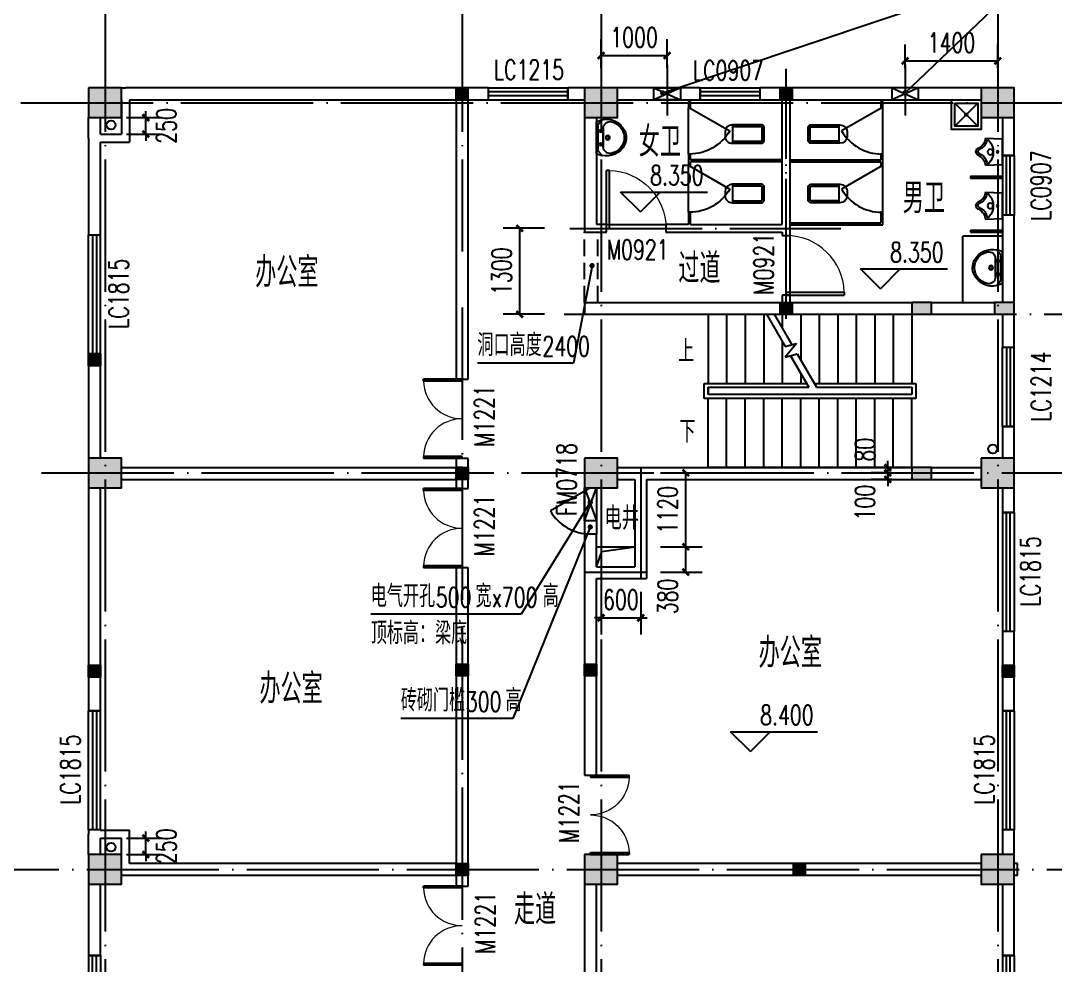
# Model space of a CAD drawing. Header units: millimetres. Extents: x 172649 to 472543, y 238332 to 449264.
# Drawn here: x 306735 to 322382, y 315222 to 329515 of the extents above; entities that cross this region are included whole.
import ezdxf

# ---------------------------------------------------------------- set-up
doc = ezdxf.new("R2010")
doc.units = ezdxf.units.MM
doc.header["$LTSCALE"] = 1000
for name, pattern in [('CENTER', [2, 1.25, -0.25, 0.25, -0.25]), ('DASH', [0.35, 0.25, -0.1]), ('DOTE', [2.42, 2, -0.2, 0.02, -0.2])]:
    doc.linetypes.add(name, pattern=pattern)
for name, color, linetype in [('COLUMN', 7, 'Continuous'), ('DIM_ELEV', 3, 'Continuous'), ('DIM_LEAD', 3, 'Continuous'), ('DIM_SYMB', 3, 'Continuous'), ('DOTE', 1, 'CENTER'), ('FUR', 8, 'Continuous'), ('PUB_DIM', 3, 'Continuous'), ('PUB_HATCH', 8, 'Continuous'), ('PUB_TEXT', 7, 'Continuous'), ('RAIL', 163, 'Continuous'), ('STAIR', 2, 'Continuous'), ('WALL', 255, 'Continuous'), ('WINDOW', 2, 'Continuous'), ('WINDOW_TEXT', 7, 'Continuous'), ('填充', 8, 'Continuous'), ('家具', 4, 'Continuous')]:
    doc.layers.add(name, color=color, linetype=linetype)
doc.styles.add('_TCH_DIM', font='SIMPLEX', dxfattribs={"bigfont": 'GBCBIG'})
doc.styles.add('_TCH_DIM_T3', font='SIMPLEX', dxfattribs={"width": 0.705882, "bigfont": 'GBCBIG'})
doc.styles.add('_TCH_WINDOW', font='SIMPLEX', dxfattribs={"height": 3.5, "bigfont": 'GBCBIG'})
doc.styles.add('HZ', font='geditxt.shx', dxfattribs={"width": 0.75, "bigfont": 'hzfs_1.shx'})
doc.styles.get("Standard").update_dxf_attribs({"font": 'txt', "bigfont": 'gbcbig.shx'})
doc.dimstyles.new('_TCH_ARCH&&100', dxfattribs={"dimtxt": 297.5, "dimasz": 100, "dimexe": 250, "dimexo": 300, "dimgap": 126.25, "dimtad": 1, "dimdec": 0, "dimzin": 0, "dimdsep": 46, "dimtxsty": '_TCH_DIM_T3', "dimblk": 'ARCHTICK', "dimcen": 0.09, "dimclrt": 7, "dimazin": 2, "dimtfac": 1, "dimtdec": 0, "dimtix": 1, "dimtmove": 2, "dimatfit": 3, "dimfxl": 1, "dimtolj": 1, "dimtzin": 0, "dimarcsym": 0})

# ---------------------------------------------------------------- blocks, each defined once
blk = doc.blocks.new('_E6')
for p, q in [((240, 0), (-240, 0)), ((-237, 0), (239, 0)), ((240, 0), (270, -79)), ((-213, -36), (-271, -91)), ((-240, 0), (-270, -79)), ((-179, -23), (181, -23)), ((141, -105), (-141, -105)), ((-141, -105), (141, -105)), ((217, -37), (274, -95))]:
    blk.add_line(p, q)
for centre, radius in [((-99, -65), 16.3), ((2, -172), 31.6), ((2, -172), 23), ((101, -65), 16.3)]:
    blk.add_circle(centre, radius)
for centre, radius, start, end in [((28, -152), 307, 166.1751, 244.7296), ((-141, -205), 100, 90, 190.5602), ((-179, -73), 50, 90, 133.181), ((-28, -152), 307, 297.0639, 13.8249), ((141, -205), 100, 349.4398, 90), ((181, -73), 50, 44.5607, 90), ((0, -179), 243, 190.5602, 349.4398), ((0, -201), 250, 245.8071, 296.4628), ((28, -152), 307, 266.589, 266.5936)]:
    blk.add_arc(centre, radius, start, end)
at = {"width": 0.8, "flags": 9}
for tag in ['XSIZE', 'YSIZE']:
    blk.add_attdef(tag, (0, 0), '', height=0.5, dxfattribs=at)
blk = doc.blocks.new('831OOUV1')
for p, q in [((100, 0), (-100, 0)), ((-140, -40), (-140, -480)), ((-110, -40), (-110, -470)), ((100, -30), (-100, -30)), ((110, -470), (110, -40)), ((140, -480), (140, -40)), ((140, -470), (-140, -470)), ((-30, -590), (30, -590))]:
    blk.add_line(p, q)
for centre, radius, start, end in [((-100, -40), 40, 90, 180), ((100, -40), 40, 0, 90), ((-100, -40), 10, 90, 180), ((100, -40), 10, 0, 90), ((-30, -480), 110, 180, 270), ((30, -480), 110, 270, 0)]:
    blk.add_arc(centre, radius, start, end)
at = {"width": 0.8, "flags": 9}
for tag in ['XSIZE', 'YSIZE']:
    blk.add_attdef(tag, (0, 0), '', height=0.5, dxfattribs=at)
blk = doc.blocks.new('M_E8')
for p, q in [((-204, -257), (-194, -2)), ((-194, -2), (196, -2)), ((206, -257), (196, -2))]:
    blk.add_line(p, q)
at = {"const_width": 1.5}
for points in [[(-196, 0), (196, 0), (206, -257, -4.356259)], [(-194, -2), (-204, -257, 0.758087)]]:
    blk.add_lwpolyline(points, format="xyb", dxfattribs=at)
for points in [[(-2, -142), (6, -142), (12, -146), (19, -148), (25, -152), (29, -158), (34, -166), (37, -174), (39, -183), (37, -191), (35, -200), (29, -208), (25, -214), (17, -219), (12, -223), (4, -224), (-2, -224), (-6, -224), (-11, -223), (-18, -221), (-26, -217), (-32, -213), (-37, -207), (-42, -199), (-44, -190), (-45, -183), (-42, -173), (-40, -164), (-35, -158), (-31, -150), (-26, -148), (-24, -144), (-18, -143), (-14, -143), (-12, -142), (-8, -142), (-6, -141), (-2, -142)], [(-204, -257), (-194, -258), (-194, -258), (-183, -260), (-175, -261), (-165, -264), (-156, -268), (-147, -271), (-138, -275), (-128, -281), (-119, -287), (-109, -295), (-102, -300), (-94, -308), (-86, -316), (-79, -324), (-74, -332), (-68, -340), (-62, -348), (-58, -356), (-54, -366), (-50, -374), (-43, -383), (-36, -389), (-30, -392), (-23, -395), (-17, -398), (-9, -399), (0, -399), (13, -398), (23, -395), (29, -392), (35, -389), (43, -385), (49, -380), (54, -374), (58, -366), (62, -357), (65, -347), (71, -340), (75, -332), (80, -325), (85, -319), (91, -313), (95, -308), (100, -302), (106, -295), (113, -290), (119, -285), (126, -280), (132, -277), (139, -273), (145, -271), (154, -268), (162, -264), (173, -261), (183, -259), (191, -258), (199, -257), (206, -257)]]:
    blk.add_lwpolyline(points, dxfattribs=at)
for centre, radius in [((-3, -184), 41.7), ((-1, -74), 15)]:
    blk.add_circle(centre, radius)
for centre, radius, start, end in [((-2, -389), 250, 46.6458, 133.3542), ((-218, -432), 176, 26.1838, 85.5792), ((-158, -223), 22.7, 134.5857, 206.4573), ((-198, -412), 179, 22.2984, 83.8043), ((201, -407), 174, 100.5676, 157.7034), ((215, -425), 168, 93.3348, 155.3309), ((162, -222), 16.2, 297.1389, 62.8611), ((1, -338), 63.3, 194.7447, 345.2553), ((4, -329), 38.6, 202.7778, 341.3609)]:
    blk.add_arc(centre, radius, start, end)
blk.add_point((1, -402))
at = {"width": 0.8, "flags": 9}
for tag in ['XSIZE', 'YSIZE']:
    blk.add_attdef(tag, (0, 0), '', height=0.5, dxfattribs=at)
blk = doc.blocks.new('_ArchTick')
at = {"color": 0, "linetype": 'ByBlock', "const_width": 0.4}
blk.add_lwpolyline([(-0.5, -0.5), (0.5, 0.5)], dxfattribs=at)
blk = doc.blocks.new('*D62')
at = {"layer": 'DEFPOINTS', "color": 0}
for p in [(316112, 321553), (316794, 321553), (316112, 321173)]:
    blk.add_point(p, dxfattribs=at)
at = {"layer": 'PUB_DIM', "color": 0, "lineweight": -2}
for p, q in [((316412, 321553), (317044, 321553)), ((316794, 321173), (316794, 321553)), ((316412, 321173), (317044, 321173))]:
    blk.add_line(p, q, dxfattribs=at)
at = {"layer": 'PUB_DIM', "color": 0, "lineweight": -2, "xscale": 100, "yscale": 100, "zscale": 100}
for p, rotation in [((316794, 321553), 90), ((316794, 321173), 270)]:
    blk.add_blockref('_ArchTick', p, dxfattribs=dict(at, rotation=rotation))
at = {"layer": 'PUB_DIM', "color": 7, "insert": (316519, 320803), "char_height": 297.5, "attachment_point": 5, "rotation": 90, "style": '_TCH_DIM_T3'}
blk.add_mtext('\\A1;380', dxfattribs=at)
blk = doc.blocks.new('*D63')
at = {"layer": 'DEFPOINTS', "color": 0}
for p in [(316112, 322673), (316794, 322673), (316112, 321553)]:
    blk.add_point(p, dxfattribs=at)
at = {"layer": 'PUB_DIM', "color": 0, "lineweight": -2}
for p, q in [((316412, 322673), (317044, 322673)), ((316794, 321553), (316794, 322673)), ((316412, 321553), (317044, 321553))]:
    blk.add_line(p, q, dxfattribs=at)
at = {"layer": 'PUB_DIM', "color": 0, "lineweight": -2, "xscale": 100, "yscale": 100, "zscale": 100}
for p, rotation in [((316794, 322673), 90), ((316794, 321553), 270)]:
    blk.add_blockref('_ArchTick', p, dxfattribs=dict(at, rotation=rotation))
at = {"layer": 'PUB_DIM', "color": 7, "insert": (316519, 322113), "char_height": 297.5, "attachment_point": 5, "rotation": 90, "style": '_TCH_DIM_T3'}
blk.add_mtext('\\A1;1120', dxfattribs=at)
blk = doc.blocks.new('*D64')
at = {"layer": 'DEFPOINTS', "color": 0}
for p in [(315512, 321173), (316112, 321173), (316112, 320480)]:
    blk.add_point(p, dxfattribs=at)
at = {"layer": 'PUB_DIM', "color": 0, "lineweight": -2}
for p, q in [((315512, 320873), (315512, 320230)), ((316112, 320873), (316112, 320230)), ((315512, 320480), (315412, 320480)), ((315512, 320480), (316112, 320480)), ((316112, 320480), (316212, 320480))]:
    blk.add_line(p, q, dxfattribs=at)
at = {"layer": 'PUB_DIM', "color": 0, "lineweight": -2, "xscale": 100, "yscale": 100, "zscale": 100}
blk.add_blockref('_ArchTick', (315512, 320480), dxfattribs=at)
at = {"layer": 'PUB_DIM', "color": 0, "lineweight": -2, "xscale": 100, "yscale": 100, "zscale": 100, "rotation": 180}
blk.add_blockref('_ArchTick', (316112, 320480), dxfattribs=at)
at = {"layer": 'PUB_DIM', "color": 7, "insert": (315812, 320755), "char_height": 297.5, "attachment_point": 5, "style": '_TCH_DIM_T3'}
blk.add_mtext('\\A1;600', dxfattribs=at)
blk = doc.blocks.new('*D104')
at = {"layer": 'DEFPOINTS', "color": 0}
for p in [(308036, 328048), (308627, 328048), (308036, 327798)]:
    blk.add_point(p, dxfattribs=at)
at = {"layer": 'PUB_DIM', "color": 0, "lineweight": -2}
for p, q in [((308627, 328048), (308627, 328148)), ((308336, 328048), (308877, 328048)), ((308627, 327798), (308627, 328048)), ((308336, 327798), (308877, 327798)), ((308627, 327798), (308627, 327698))]:
    blk.add_line(p, q, dxfattribs=at)
at = {"layer": 'PUB_DIM', "color": 0, "lineweight": -2, "xscale": 100, "yscale": 100, "zscale": 100}
for p, rotation in [((308627, 328048), 270), ((308627, 327798), 90)]:
    blk.add_blockref('_ArchTick', p, dxfattribs=dict(at, rotation=rotation))
at = {"layer": 'PUB_DIM', "color": 7, "insert": (308939, 327923), "char_height": 297.5, "attachment_point": 5, "rotation": 90, "style": '_TCH_DIM_T3'}
blk.add_mtext('\\A1;250', dxfattribs=at)
blk = doc.blocks.new('*D105')
at = {"layer": 'DEFPOINTS', "color": 0}
for p in [(308036, 317147), (308627, 317147), (308036, 316898)]:
    blk.add_point(p, dxfattribs=at)
at = {"layer": 'PUB_DIM', "color": 0, "lineweight": -2}
for p, q in [((308627, 317147), (308627, 317247)), ((308336, 317147), (308877, 317147)), ((308627, 316898), (308627, 317147)), ((308336, 316898), (308877, 316898)), ((308627, 316898), (308627, 316798))]:
    blk.add_line(p, q, dxfattribs=at)
at = {"layer": 'PUB_DIM', "color": 0, "lineweight": -2, "xscale": 100, "yscale": 100, "zscale": 100}
for p, rotation in [((308627, 317147), 270), ((308627, 316898), 90)]:
    blk.add_blockref('_ArchTick', p, dxfattribs=dict(at, rotation=rotation))
at = {"layer": 'PUB_DIM', "color": 7, "insert": (308939, 317023), "char_height": 297.5, "attachment_point": 5, "rotation": 90, "style": '_TCH_DIM_T3'}
blk.add_mtext('\\A1;250', dxfattribs=at)
blk = doc.blocks.new('*D107')
at = {"layer": 'DEFPOINTS', "color": 0}
for p in [(321512, 328906), (320112, 328498), (321512, 328498)]:
    blk.add_point(p, dxfattribs=at)
at = {"layer": 'PUB_DIM', "color": 0, "lineweight": -2}
for p, q in [((320112, 328798), (320112, 329156)), ((321512, 328798), (321512, 329156)), ((320112, 328906), (321512, 328906))]:
    blk.add_line(p, q, dxfattribs=at)
at = {"layer": 'PUB_DIM', "color": 0, "lineweight": -2, "xscale": 100, "yscale": 100, "zscale": 100, "rotation": 180}
blk.add_blockref('_ArchTick', (320112, 328906), dxfattribs=at)
at = {"layer": 'PUB_DIM', "color": 0, "lineweight": -2, "xscale": 100, "yscale": 100, "zscale": 100}
blk.add_blockref('_ArchTick', (321512, 328906), dxfattribs=at)
at = {"layer": 'PUB_DIM', "color": 7, "insert": (320812, 329181), "char_height": 297.5, "attachment_point": 5, "style": '_TCH_DIM_T3'}
blk.add_mtext('\\A1;1400', dxfattribs=at)
blk = doc.blocks.new('*D108')
at = {"layer": 'DEFPOINTS', "color": 0}
for p in [(316512, 328987), (315512, 328498), (316512, 328498)]:
    blk.add_point(p, dxfattribs=at)
at = {"layer": 'PUB_DIM', "color": 0, "lineweight": -2}
for p, q in [((315512, 328798), (315512, 329237)), ((316512, 328798), (316512, 329237)), ((315512, 328987), (316512, 328987))]:
    blk.add_line(p, q, dxfattribs=at)
at = {"layer": 'PUB_DIM', "color": 0, "lineweight": -2, "xscale": 100, "yscale": 100, "zscale": 100, "rotation": 180}
blk.add_blockref('_ArchTick', (315512, 328987), dxfattribs=at)
at = {"layer": 'PUB_DIM', "color": 0, "lineweight": -2, "xscale": 100, "yscale": 100, "zscale": 100}
blk.add_blockref('_ArchTick', (316512, 328987), dxfattribs=at)
at = {"layer": 'PUB_DIM', "color": 7, "insert": (316012, 329262), "char_height": 297.5, "attachment_point": 5, "style": '_TCH_DIM_T3'}
blk.add_mtext('\\A1;1000', dxfattribs=at)
blk = doc.blocks.new('*D232')
at = {"layer": 'DEFPOINTS', "color": 0}
for p in [(314282, 326373), (314956, 326373), (314956, 325073)]:
    blk.add_point(p, dxfattribs=at)
at = {"layer": 'PUB_DIM', "color": 0, "lineweight": -2}
for p, q in [((314656, 326373), (314032, 326373)), ((314282, 325073), (314282, 326373)), ((314656, 325073), (314032, 325073))]:
    blk.add_line(p, q, dxfattribs=at)
at = {"layer": 'PUB_DIM', "color": 0, "lineweight": -2, "xscale": 100, "yscale": 100, "zscale": 100}
for p, rotation in [((314282, 326373), 90), ((314282, 325073), 270)]:
    blk.add_blockref('_ArchTick', p, dxfattribs=dict(at, rotation=rotation))
at = {"layer": 'PUB_DIM', "color": 7, "insert": (314007, 325723), "char_height": 297.5, "attachment_point": 5, "rotation": 90, "style": '_TCH_DIM_T3'}
blk.add_mtext('\\A1;1300', dxfattribs=at)
blk = doc.blocks.new('*D233')
at = {"layer": 'DEFPOINTS', "color": 0}
for p in [(319848, 322673), (320212, 322673), (320212, 322573)]:
    blk.add_point(p, dxfattribs=at)
at = {"layer": 'PUB_DIM', "color": 0, "lineweight": -2}
for p, q in [((319912, 322673), (319598, 322673)), ((319848, 322673), (319848, 322773)), ((319848, 322573), (319848, 322673)), ((319912, 322573), (319598, 322573)), ((319848, 322573), (319848, 322473))]:
    blk.add_line(p, q, dxfattribs=at)
at = {"layer": 'PUB_DIM', "color": 0, "lineweight": -2, "xscale": 100, "yscale": 100, "zscale": 100}
for p, rotation in [((319848, 322673), 270), ((319848, 322573), 90)]:
    blk.add_blockref('_ArchTick', p, dxfattribs=dict(at, rotation=rotation))
at = {"layer": 'PUB_DIM', "color": 7, "insert": (319503, 322223), "char_height": 297.5, "attachment_point": 5, "rotation": 90, "style": '_TCH_DIM_T3'}
blk.add_mtext('\\A1;100', dxfattribs=at)
blk = doc.blocks.new('*D234')
at = {"layer": 'DEFPOINTS', "color": 0}
for p in [(319848, 322753), (320212, 322753), (320212, 322673)]:
    blk.add_point(p, dxfattribs=at)
at = {"layer": 'PUB_DIM', "color": 0, "lineweight": -2}
for p, q in [((319848, 322753), (319848, 322853)), ((319912, 322753), (319598, 322753)), ((319912, 322673), (319598, 322673)), ((319848, 322673), (319848, 322753)), ((319848, 322673), (319848, 322573))]:
    blk.add_line(p, q, dxfattribs=at)
at = {"layer": 'PUB_DIM', "color": 0, "lineweight": -2, "xscale": 100, "yscale": 100, "zscale": 100}
for p, rotation in [((319848, 322753), 270), ((319848, 322673), 90)]:
    blk.add_blockref('_ArchTick', p, dxfattribs=dict(at, rotation=rotation))
at = {"layer": 'PUB_DIM', "color": 7, "insert": (319503, 323023), "char_height": 297.5, "attachment_point": 5, "rotation": 90, "style": '_TCH_DIM_T3'}
blk.add_mtext('\\A1;80', dxfattribs=at)
blk = doc.blocks.new('$TCHSYS$WIN2D')
for p, q in [((-0.5, 0.5), (0.5, 0.5)), ((-0.5, 0.5), (-0.5, -0.5)), ((0.5, 0.5), (0.5, -0.5)), ((0.5, 0.1667), (-0.5, 0.1667)), ((0.5, -0.1667), (-0.5, -0.1667)), ((-0.5, -0.5), (0.5, -0.5))]:
    blk.add_line(p, q)
blk = doc.blocks.new('$DorLib2D$00000001')
for p, q in [((0.45, 0.975), (0.5, 0.975)), ((0.45, 0), (0.45, 0.975)), ((0.5, 0), (0.5, 0.975)), ((0.5, 0), (0.45, 0))]:
    blk.add_line(p, q)
at = {"lineweight": 13}
blk.add_arc((0.475, 0), 0.975, 91.4693, 180, dxfattribs=at)
blk = doc.blocks.new('$DorLib2D$00000002')
for p, q in [((-0.5, 0), (-0.5, 0.4875)), ((-0.475, 0.4875), (-0.5, 0.4875)), ((-0.475, 0), (-0.475, 0.4875)), ((0.475, 0), (0.475, 0.4875)), ((0.475, 0.4875), (0.5, 0.4875)), ((0.5, 0), (0.5, 0.4875)), ((-0.5, 0), (-0.475, 0)), ((0.5, 0), (0.475, 0))]:
    blk.add_line(p, q)
at = {"lineweight": 13}
for centre, start, end in [((-0.4875, 0), 0, 88.53072), ((0.4875, 0), 91.46928, 180)]:
    blk.add_arc(centre, 0.4875, start, end, dxfattribs=at)
blk = doc.blocks.new('$DorLib2D$00000228')
at = {"color": 0}
blk.add_line((0.5, 0), (0, 0.866), dxfattribs=at)
blk.add_arc((0.5, 0), 1, 120, 180, dxfattribs=at)
blk = doc.blocks.new('_FZH')
blk.add_lwpolyline([(-0.5, -0.5), (0.5, -0.5), (0.5, 0.5), (-0.5, 0.5)], close=True)
at = {"layer": 'PUB_HATCH'}
blk.add_solid([(-0.5, -0.5), (0.5, -0.5), (-0.5, 0.5), (0.5, 0.5)], dxfattribs=at)

msp = doc.modelspace()

# ---------------------------------------------------------------- hatches: boundary and pattern name
at = {"layer": 'COLUMN'}
h = msp.add_hatch(color=256, dxfattribs=at)
h.paths.add_polyline_path([(313498.8, 328317.7), (313498.8, 328407.7), (313318.8, 328407.7), (313318.8, 328317.7)])
h.paths.add_polyline_path([(313498.8, 328407.7), (313498.8, 328497.7), (313318.8, 328497.7), (313318.8, 328407.7)])
h = msp.add_hatch(color=256, dxfattribs=at)
h.paths.add_polyline_path([(318401.8, 328317.7), (318401.8, 328407.7), (318221.8, 328407.7), (318221.8, 328317.7)])
h.paths.add_polyline_path([(318401.8, 328407.7), (318401.8, 328497.7), (318221.8, 328497.7), (318221.8, 328407.7)])
h = msp.add_hatch(color=256, dxfattribs=at)
h.paths.add_polyline_path([(318401.8, 325072.7), (318401.8, 325162.7), (318221.8, 325162.7), (318221.8, 325072.7)])
h.paths.add_polyline_path([(318401.8, 325162.7), (318401.8, 325252.7), (318221.8, 325252.7), (318221.8, 325162.7)])
h = msp.add_hatch(color=256, dxfattribs=at)
h.paths.add_polyline_path([(307941.8, 324292.7), (307941.8, 324382.7), (307761.8, 324382.7), (307761.8, 324292.7)])
h.paths.add_polyline_path([(307941.8, 324382.7), (307941.8, 324472.7), (307761.8, 324472.7), (307761.8, 324382.7)])
h = msp.add_hatch(color=256, dxfattribs=at)
h.paths.add_polyline_path([(313501.8, 322572.7), (313501.8, 322662.7), (313321.8, 322662.7), (313321.8, 322572.7)])
h.paths.add_polyline_path([(313501.8, 322662.7), (313501.8, 322752.7), (313321.8, 322752.7), (313321.8, 322662.7)])
h = msp.add_hatch(color=256, dxfattribs=at)
h.paths.add_polyline_path([(307941.8, 319582.7), (307941.8, 319672.7), (307761.8, 319672.7), (307761.8, 319582.7)])
h.paths.add_polyline_path([(307941.8, 319672.7), (307941.8, 319762.7), (307761.8, 319762.7), (307761.8, 319672.7)])
h = msp.add_hatch(color=256, dxfattribs=at)
h.paths.add_polyline_path([(313501.8, 319600.3), (313501.8, 319690.3), (313321.8, 319690.3), (313321.8, 319600.3)])
h.paths.add_polyline_path([(313501.8, 319690.3), (313501.8, 319780.3), (313321.8, 319780.3), (313321.8, 319690.3)])
h = msp.add_hatch(color=256, dxfattribs=at)
h.paths.add_polyline_path([(315441.8, 319600.3), (315441.8, 319690.3), (315261.8, 319690.3), (315261.8, 319600.3)])
h.paths.add_polyline_path([(315441.8, 319690.3), (315441.8, 319780.3), (315261.8, 319780.3), (315261.8, 319690.3)])
h = msp.add_hatch(color=256, dxfattribs=at)
h.paths.add_polyline_path([(321761.8, 319582.7), (321761.8, 319672.7), (321581.8, 319672.7), (321581.8, 319582.7)])
h.paths.add_polyline_path([(321761.8, 319672.7), (321761.8, 319762.7), (321581.8, 319762.7), (321581.8, 319672.7)])
h = msp.add_hatch(color=256, dxfattribs=at)
h.paths.add_polyline_path([(313501.8, 316582.7), (313501.8, 316672.7), (313321.8, 316672.7), (313321.8, 316582.7)])
h.paths.add_polyline_path([(313501.8, 316672.7), (313501.8, 316762.7), (313321.8, 316762.7), (313321.8, 316672.7)])
h = msp.add_hatch(color=256, dxfattribs=at)
h.paths.add_polyline_path([(318601.8, 316582.7), (318601.8, 316672.7), (318421.8, 316672.7), (318421.8, 316582.7)])
h.paths.add_polyline_path([(318601.8, 316672.7), (318601.8, 316762.7), (318421.8, 316762.7), (318421.8, 316672.7)])

# ---------------------------------------------------------------- linework, layer by layer
for centre in [(308102.3, 327936.1), (321435.9, 323035.5), (308102.3, 317009.3)]:
    msp.add_circle(centre, 67.2)
for points in [[(313318.8, 328497.7), (313498.8, 328497.7), (313498.8, 328317.7), (313318.8, 328317.7), (313318.8, 328497.7)], [(318221.8, 328497.7), (318401.8, 328497.7), (318401.8, 328317.7), (318221.8, 328317.7), (318221.8, 328497.7)], [(318221.8, 325252.7), (318401.8, 325252.7), (318401.8, 325072.7), (318221.8, 325072.7), (318221.8, 325252.7)], [(307761.8, 324472.7), (307941.8, 324472.7), (307941.8, 324292.7), (307761.8, 324292.7), (307761.8, 324472.7)], [(313321.8, 322752.7), (313501.8, 322752.7), (313501.8, 322572.7), (313321.8, 322572.7), (313321.8, 322752.7)], [(307761.8, 319762.7), (307941.8, 319762.7), (307941.8, 319582.7), (307761.8, 319582.7), (307761.8, 319762.7)], [(313321.8, 319780.3), (313501.8, 319780.3), (313501.8, 319600.3), (313321.8, 319600.3), (313321.8, 319780.3)], [(315261.8, 319780.3), (315441.8, 319780.3), (315441.8, 319600.3), (315261.8, 319600.3), (315261.8, 319780.3)], [(321581.8, 319762.7), (321761.8, 319762.7), (321761.8, 319582.7), (321581.8, 319582.7), (321581.8, 319762.7)], [(313321.8, 316762.7), (313501.8, 316762.7), (313501.8, 316582.7), (313321.8, 316582.7), (313321.8, 316762.7)], [(318421.8, 316762.7), (318601.8, 316762.7), (318601.8, 316582.7), (318421.8, 316582.7), (318421.8, 316762.7)]]:
    msp.add_lwpolyline(points, dxfattribs=at)
at = {"layer": 'DIM_ELEV'}
for p, q in [((316107.8, 326621.9), (315807.8, 326921.9)), ((315807.8, 326921.9), (317123.8, 326921.9)), ((316107.8, 326621.9), (316407.8, 326921.9)), ((319737.4, 325457.8), (319437.4, 325757.8)), ((319437.4, 325757.8), (320753.4, 325757.8)), ((319737.4, 325457.8), (320037.4, 325757.8)), ((317772, 318455.2), (317472, 318755.2)), ((317472, 318755.2), (318788, 318755.2)), ((317772, 318455.2), (318072, 318755.2))]:
    msp.add_line(p, q, dxfattribs=at)
at = {"layer": 'DIM_LEAD'}
for p, q in [((316444.9, 328421.5), (322099.9, 330320.7)), ((316444.9, 328421.5), (322099.9, 330320.7)), ((320106.9, 328420.1), (322099.9, 330320.7)), ((315376.3, 325807.9), (315094.4, 324334.5)), ((315094.4, 324334.5), (313642.2, 324334.5)), ((315348.7, 322225.7), (314304.4, 320535.7)), ((315348.9, 321853.9), (314176.5, 318958.1)), ((314304.4, 320535.7), (312030, 320535.7)), ((314176.5, 318958.1), (312483.9, 318958.1))]:
    msp.add_line(p, q, dxfattribs=at)
at = {"layer": 'DIM_LEAD', "const_width": 40}
for points in [[(316426, 328415.1, 1), (316463.9, 328427.8, 1)], [(316426, 328415.1, 1), (316463.9, 328427.8, 1)], [(320092.5, 328406.3, 1), (320121.4, 328433.9, 1)], [(315380, 325827.6, 1), (315372.5, 325788.3, 1)], [(315359.2, 322242.8, 1), (315338.2, 322208.7, 1)], [(315356.4, 321872.4, 1), (315341.4, 321835.3, 1)]]:
    msp.add_lwpolyline(points, format="xyb", close=True, dxfattribs=at)
at = {"layer": 'DIM_SYMB'}
for points in [[(316991.8, 324520.2, 0, 0, 0), (317951.8, 324520.2, 80, 0, 0), (318251.8, 324520.2, 0, 0, 0)], [(316991.8, 323305.2, 0, 0, 0), (320811.8, 323305.2, 0, 0, 0), (320811.8, 324520.2, 0, 0, 0), (318831.8, 324520.2, 80, 0, 0), (318531.8, 324520.2, 0, 0, 0)]]:
    msp.add_lwpolyline(points, format="xyseb", dxfattribs=at)
at = {"layer": 'DOTE', "linetype": 'DOTE'}
for p, q in [((308011.8, 329833.7), (308011.8, 295696.2)), ((313411.8, 329833.7), (313411.8, 326022.7)), ((315511.8, 329833.7), (315511.8, 295696.2)), ((321511.8, 329833.7), (321511.8, 295696.2)), ((316511.8, 328844.5), (316511.8, 328080.1)), ((318311.8, 325119.5), (318311.8, 328784.6)), ((318311.8, 325004.3), (318311.8, 328781.9)), ((320111.8, 328844.5), (320111.8, 328080.1)), ((306739.1, 328272.7), (323180.7, 328272.7)), ((315039.4, 326372.7), (319136.5, 326372.7)), ((313411.8, 325172.7), (313411.8, 295696.2)), ((314955.7, 325072.7), (323180.7, 325072.7)), ((307051.1, 322672.7), (323180.7, 322672.7)), ((316111.8, 322752.7), (316111.8, 321072.7)), ((315261.8, 321172.7), (316201.8, 321172.7)), ((305313.9, 316672.7), (323180.7, 316672.7))]:
    msp.add_line(p, q, dxfattribs=at)
at = {"layer": 'FUR'}
for p, q in [((320861.8, 328267.7), (321024.4, 328105.1)), ((321211.8, 328267.7), (321049.2, 328105.1)), ((321024.4, 328080.3), (320861.8, 327917.7)), ((321049.2, 328080.3), (321211.8, 327917.7))]:
    msp.add_line(p, q, dxfattribs=at)
msp.add_lwpolyline([(320811.8, 328317.7), (321261.8, 328317.7), (321261.8, 327867.7), (320811.8, 327867.7), (320811.8, 328317.7)], dxfattribs=at)
msp.add_lwpolyline([(320861.8, 328267.7), (321211.8, 328267.7), (321211.8, 327917.7), (320861.8, 327917.7)], close=True, dxfattribs=at)
msp.add_circle((321036.8, 328092.7), 17.5, dxfattribs=at)
at = {"layer": 'PUB_TEXT', "linetype": 'Continuous'}
for p, q in [((315441.8, 321552.7), (316021.8, 321552.7)), ((315521.7, 321481.6), (316021.8, 321552.7)), ((315441.8, 321252.7), (315521.7, 321481.6))]:
    msp.add_line(p, q, dxfattribs=at)
at = {"layer": 'RAIL'}
for p, q in [((316836.8, 328292.7), (316836.8, 328196.8)), ((316866.8, 328292.7), (316836.8, 328292.7)), ((316866.8, 328196.8), (316866.8, 328292.7)), ((319741.8, 328292.7), (319741.8, 328196.8)), ((319771.8, 328292.7), (319741.8, 328292.7)), ((319771.8, 328196.8), (319771.8, 328292.7)), ((316836.8, 328196.8), (316866.8, 328196.8)), ((316836.8, 327496.8), (316836.8, 328196.8)), ((319741.8, 328196.8), (319771.8, 328196.8)), ((319771.8, 327496.8), (319771.8, 328196.8)), ((316866.8, 327496.8), (316836.8, 327496.8)), ((316836.8, 327496.8), (316836.8, 327392.7)), ((316866.8, 327407.7), (316866.8, 327496.8)), ((319771.8, 327496.8), (319741.8, 327496.8)), ((319741.8, 327496.8), (319741.8, 327407.7)), ((319771.8, 327392.7), (319771.8, 327496.8)), ((316836.8, 327392.7), (316836.8, 327316.4)), ((318251.8, 327407.7), (316866.8, 327407.7)), ((318251.8, 327377.7), (316866.8, 327377.7)), ((316866.8, 327316.4), (316866.8, 327377.7)), ((318251.8, 327377.7), (318251.8, 327407.7)), ((318371.8, 327407.7), (319741.8, 327407.7)), ((318371.8, 327407.7), (318371.8, 327377.7)), ((318371.8, 327377.7), (319741.8, 327377.7)), ((319741.8, 327377.7), (319741.8, 327316.4)), ((319771.8, 327316.4), (319771.8, 327392.7)), ((316836.8, 327316.4), (316866.8, 327316.4)), ((316836.8, 326616.4), (316836.8, 327316.4)), ((319741.8, 327316.4), (319771.8, 327316.4)), ((319771.8, 326616.4), (319771.8, 327316.4)), ((321097.5, 327161.3), (321581.8, 327161.3)), ((321097.5, 327161.3), (321097.5, 327131.3)), ((321097.5, 327131.3), (321581.8, 327131.3)), ((321581.8, 327161.3), (321581.8, 327131.3)), ((316866.8, 326616.4), (316836.8, 326616.4)), ((316836.8, 326616.4), (316836.8, 326432.7)), ((316866.8, 326432.7), (316866.8, 326616.4)), ((319771.8, 326616.4), (319741.8, 326616.4)), ((319741.8, 326616.4), (319741.8, 326457.7)), ((319771.8, 326427.7), (319771.8, 326616.4)), ((318371.8, 326457.7), (319741.8, 326457.7)), ((318371.8, 326457.7), (318371.8, 326427.7)), ((318371.8, 326427.7), (319771.8, 326427.7)), ((320981.8, 325252.7), (320981.8, 326252.7)), ((321581.8, 326252.7), (320981.8, 326252.7)), ((321097.5, 326346.3), (321581.8, 326346.3)), ((321097.5, 326346.3), (321097.5, 326316.3)), ((321097.5, 326316.3), (321581.8, 326316.3)), ((321581.8, 326346.3), (321581.8, 326316.3))]:
    msp.add_line(p, q, dxfattribs=at)
at = {"layer": 'STAIR'}
for p, q in [((316311.8, 328497.7), (316711.8, 328497.7)), ((316311.8, 328317.7), (316311.8, 328497.7)), ((316311.8, 328497.7), (316711.8, 328317.7)), ((316711.8, 328497.7), (316311.8, 328317.7)), ((316711.8, 328497.7), (316711.8, 328317.7)), ((320311.8, 328497.7), (319911.8, 328497.7)), ((319911.8, 328497.7), (319911.8, 328317.7)), ((320311.8, 328497.7), (319911.8, 328317.7)), ((319911.8, 328497.7), (320311.8, 328317.7)), ((320311.8, 328317.7), (320311.8, 328497.7)), ((316711.8, 328317.7), (316311.8, 328317.7)), ((319911.8, 328317.7), (320311.8, 328317.7)), ((317131.8, 325072.7), (318015.1, 325072.7)), ((317131.8, 325072.7), (317131.8, 324027.7)), ((317411.8, 325072.7), (317411.8, 324027.7)), ((317691.8, 325072.7), (317691.8, 324027.7)), ((317971.8, 325072.7), (317971.8, 324027.7)), ((318015.1, 325072.7), (318296.9, 324584.6)), ((318130.5, 325072.7), (320211.8, 325072.7)), ((318130.5, 325072.7), (318396.9, 324611.4)), ((318251.8, 325072.7), (318251.8, 324862.7)), ((318531.8, 325072.7), (318531.8, 324377.7)), ((318811.8, 325072.7), (318811.8, 324027.7)), ((319091.8, 325072.7), (319091.8, 324027.7)), ((319371.8, 325072.7), (319371.8, 324027.7)), ((319651.8, 325072.7), (319651.8, 324027.7)), ((319931.8, 325072.7), (319931.8, 324027.7)), ((320211.8, 325072.7), (320211.8, 324027.7)), ((318251.8, 324662.7), (318251.8, 324027.7)), ((318469.2, 324630.8), (318296.3, 324424.8)), ((318296.9, 324584.6), (318469.2, 324630.8)), ((318296.3, 324424.8), (318476.7, 324473.1)), ((318376.7, 324446.3), (318653, 323967.7)), ((318476.7, 324473.1), (318768.5, 323967.7)), ((318531.8, 324177.7), (318531.8, 324027.7)), ((317071.8, 323797.7), (317071.8, 324027.7)), ((317071.8, 324027.7), (318618.4, 324027.7)), ((317131.8, 323967.7), (318653, 323967.7)), ((317131.8, 323857.7), (317131.8, 323967.7)), ((317131.8, 323967.7), (318653, 323967.7)), ((317131.8, 323967.7), (317131.8, 323857.7)), ((318733.9, 324027.7), (320271.8, 324027.7)), ((318768.5, 323967.7), (320211.8, 323967.7)), ((318768.5, 323967.7), (320211.8, 323967.7)), ((320211.8, 323967.7), (320211.8, 323857.7)), ((320271.8, 324027.7), (320271.8, 323797.7)), ((320271.8, 323797.7), (317071.8, 323797.7)), ((320211.8, 323857.7), (317131.8, 323857.7)), ((320211.8, 323857.7), (317131.8, 323857.7)), ((317131.8, 322752.7), (317131.8, 323797.7)), ((317411.8, 322752.7), (317411.8, 323797.7)), ((317691.8, 322752.7), (317691.8, 323797.7)), ((317971.8, 322752.7), (317971.8, 323797.7)), ((318251.8, 322752.7), (318251.8, 323797.7)), ((318531.8, 322752.7), (318531.8, 323797.7)), ((318811.8, 322752.7), (318811.8, 323797.7)), ((319091.8, 322752.7), (319091.8, 323797.7)), ((319371.8, 322752.7), (319371.8, 323797.7)), ((319651.8, 322752.7), (319651.8, 323797.7)), ((319931.8, 322752.7), (319931.8, 323797.7)), ((320211.8, 322752.7), (320211.8, 323797.7)), ((320211.8, 322752.7), (317131.8, 322752.7))]:
    msp.add_line(p, q, dxfattribs=at)
at = {"layer": 'WALL'}
for p, q in [((308261.8, 328497.7), (308321.8, 328497.7)), ((313811.8, 328497.7), (308321.8, 328497.7)), ((313321.8, 328472.7), (313321.8, 324091.8)), ((313501.8, 328472.7), (313321.8, 328472.7)), ((313501.8, 324091.8), (313501.8, 328472.7)), ((313811.8, 328317.7), (313811.8, 328497.7)), ((315261.8, 328497.7), (315011.8, 328497.7)), ((315011.8, 328497.7), (315011.8, 328317.7)), ((317011.7, 328497.7), (315761.8, 328497.7)), ((317011.7, 328317.7), (317011.7, 328497.7)), ((321261.8, 328497.7), (317911.7, 328497.7)), ((317911.7, 328497.7), (317911.7, 328317.7)), ((308261.8, 328317.7), (308261.8, 327798.1)), ((308381.8, 328317.7), (308381.8, 327678.1)), ((308381.8, 328317.7), (313811.8, 328317.7)), ((315011.8, 328317.7), (315261.8, 328317.7)), ((315761.8, 328317.7), (317011.7, 328317.7)), ((317911.7, 328317.7), (321261.8, 328317.7)), ((318251.8, 326432.7), (318251.8, 328396.9)), ((318251.8, 328396.9), (318371.8, 328396.9)), ((318371.8, 326372.7), (318371.8, 328396.9)), ((307761.8, 327738.1), (307761.8, 328047.7)), ((307941.8, 327798.1), (307941.8, 328047.7)), ((315261.8, 328047.7), (315261.8, 326312.7)), ((315441.8, 328047.7), (315441.8, 326432.7)), ((321581.8, 328047.7), (321581.8, 327472.7)), ((321761.8, 327472.7), (321761.8, 328047.7)), ((307761.8, 327738.1), (307761.8, 326272.7)), ((307941.8, 327798.1), (308261.8, 327798.1)), ((307941.8, 326272.7), (307941.8, 327678.1)), ((307941.8, 327678.1), (308381.8, 327678.1)), ((321581.8, 327472.7), (321761.8, 327472.7)), ((321761.8, 326572.7), (321581.8, 326572.7)), ((321581.8, 326572.7), (321581.8, 325252.7)), ((321761.8, 325252.7), (321761.8, 326572.7)), ((315594.2, 326432.7), (315441.8, 326432.7)), ((315594.2, 326312.7), (315594.2, 326432.7)), ((316836.8, 326432.7), (316494.2, 326432.7)), ((316494.2, 326432.7), (316494.2, 326312.7)), ((316866.8, 326432.7), (318251.8, 326432.7)), ((307761.8, 326272.7), (307941.8, 326272.7)), ((315261.8, 326312.7), (315594.2, 326312.7)), ((316494.2, 326312.7), (316851.8, 326312.7)), ((316851.8, 326312.7), (318251.8, 326312.7)), ((318251.8, 326312.7), (318251.8, 326263.5)), ((318251.8, 326263.5), (318371.8, 326263.5)), ((318371.8, 326263.5), (318371.8, 326372.7)), ((318371.8, 325363.5), (318251.8, 325363.5)), ((318251.8, 325363.5), (318251.8, 325252.7)), ((318371.8, 325252.7), (318371.8, 325363.5)), ((315261.8, 325252.7), (318251.8, 325252.7)), ((315261.8, 325252.7), (315261.8, 325072.7)), ((318371.8, 325252.7), (320211.8, 325252.7)), ((320511.8, 325252.7), (321461.8, 325252.7)), ((315261.8, 325072.7), (318311.8, 325072.7)), ((318311.8, 325072.7), (320211.8, 325072.7)), ((320511.8, 325072.7), (321461.8, 325072.7)), ((321581.8, 325072.7), (321581.8, 324572.7)), ((321761.8, 324572.7), (321761.8, 325072.7)), ((321581.8, 324572.7), (321761.8, 324572.7)), ((307941.8, 324472.7), (307761.8, 324472.7)), ((307761.8, 324472.7), (307761.8, 322897.7)), ((307941.8, 322897.7), (307941.8, 324472.7)), ((313321.8, 324091.8), (313501.8, 324091.8)), ((321761.8, 323372.7), (321581.8, 323372.7)), ((321581.8, 323372.7), (321581.8, 322897.7)), ((321761.8, 322897.7), (321761.8, 323372.7)), ((313501.8, 322891.8), (313321.8, 322891.8)), ((313321.8, 322891.8), (313321.8, 322752.7)), ((313501.8, 322572.7), (313501.8, 322891.8)), ((308261.8, 322752.7), (313411.8, 322752.7)), ((313414.7, 322752.7), (313321.8, 322752.7)), ((315761.8, 322752.7), (316011.8, 322752.7)), ((316011.8, 322752.7), (320211.8, 322752.7)), ((320511.8, 322752.7), (321261.8, 322752.7)), ((308261.8, 322572.7), (313321.8, 322572.7)), ((313321.8, 322572.7), (313321.8, 322435)), ((313501.8, 322435), (313501.8, 322572.7)), ((313501.8, 322572.7), (313501.8, 322572.7)), ((315761.8, 322572.7), (316021.8, 322572.7)), ((316021.8, 322572.7), (316021.8, 321252.7)), ((316201.8, 322572.7), (316201.8, 321072.7)), ((316201.8, 322572.7), (320211.8, 322572.7)), ((320511.8, 322572.7), (321261.8, 322572.7)), ((307761.8, 322447.7), (307761.8, 319072.7)), ((307941.8, 319072.7), (307941.8, 322447.7)), ((313321.8, 322435), (313501.8, 322435)), ((321581.8, 322447.7), (321581.8, 322072.7)), ((321761.8, 322072.7), (321761.8, 322447.7)), ((321581.8, 322072.7), (321761.8, 322072.7)), ((315441.8, 321747.7), (315261.8, 321747.7)), ((315261.8, 321747.7), (315261.8, 321162.7)), ((315441.8, 321252.7), (315441.8, 321747.7)), ((313501.8, 321235), (313321.8, 321235)), ((313321.8, 321235), (313321.8, 316762.7)), ((313501.8, 316562.7), (313501.8, 321235)), ((315441.8, 321252.7), (316021.8, 321252.7)), ((315261.8, 321162.7), (315261.8, 318097.7)), ((315441.8, 321072.7), (316201.8, 321072.7)), ((315441.8, 318097.7), (315441.8, 321072.7)), ((321581.8, 320272.7), (321581.8, 319072.7)), ((321761.8, 320272.7), (321581.8, 320272.7)), ((321761.8, 319072.7), (321761.8, 320272.7)), ((307761.8, 319072.7), (307941.8, 319072.7)), ((321581.8, 319072.7), (321761.8, 319072.7)), ((315261.8, 318097.7), (315441.8, 318097.7)), ((307941.8, 317272.7), (307761.8, 317272.7)), ((307761.8, 317272.7), (307761.8, 317207.4)), ((307761.8, 316897.7), (307761.8, 317207.4)), ((307941.8, 317267.4), (307941.8, 317272.7)), ((307941.8, 317267.4), (308381.8, 317267.4)), ((308381.8, 316762.7), (308381.8, 317267.4)), ((321761.8, 317272.7), (321581.8, 317272.7)), ((321581.8, 317272.7), (321581.8, 316897.7)), ((321761.8, 316897.7), (321761.8, 317272.7)), ((307941.8, 316897.7), (307941.8, 317147.4)), ((307941.8, 317147.4), (308261.8, 317147.4)), ((308261.8, 316762.7), (308261.8, 317147.4)), ((313321.8, 316762.7), (308381.8, 316762.7)), ((321261.8, 316762.7), (315761.8, 316762.7)), ((321811.8, 316762.7), (321761.8, 316762.7)), ((321811.8, 316582.7), (321811.8, 316762.7)), ((308321.8, 316582.7), (308261.8, 316582.7)), ((313321.8, 316582.7), (308321.8, 316582.7)), ((313321.8, 316582.7), (313321.8, 316422.4)), ((313501.8, 316422.4), (313501.8, 316562.7)), ((321261.8, 316582.7), (315761.8, 316582.7)), ((321811.8, 316582.7), (321761.8, 316582.7)), ((307761.8, 316447.7), (307761.8, 315372.7)), ((307941.8, 315372.7), (307941.8, 316447.7)), ((313321.8, 316422.4), (313501.8, 316422.4)), ((315261.8, 316447.7), (315261.8, 313497.7)), ((315441.8, 313497.7), (315441.8, 316447.7)), ((321581.8, 316447.7), (321581.8, 315372.7)), ((321761.8, 315372.7), (321761.8, 316447.7)), ((307761.8, 315372.7), (307941.8, 315372.7)), ((321581.8, 315372.7), (321761.8, 315372.7))]:
    msp.add_line(p, q, dxfattribs=at)
at = {"layer": 'WINDOW'}
for p, q in [((315594.2, 326432.7), (316494.2, 326432.7)), ((318371.8, 325363.5), (318371.8, 326263.5)), ((315261.8, 322447.7), (315261.8, 321747.7)), ((315441.8, 322447.7), (315441.8, 321747.7))]:
    msp.add_line(p, q, dxfattribs=at)
at = {"layer": '填充', "linetype": 'DASH'}
for p, q in [((315261.8, 325252.7), (315261.8, 326312.7)), ((315461.8, 325252.7), (315461.8, 326312.7))]:
    msp.add_line(p, q, dxfattribs=at)
at = {"layer": '家具'}
for p, q in [((315261.8, 321947.7), (315261.8, 322447.7)), ((315261.8, 322447.7), (315441.8, 321947.7)), ((315261.8, 321947.7), (315441.8, 322447.7)), ((315441.8, 322447.7), (315441.8, 321947.7)), ((315441.8, 321947.7), (315261.8, 321947.7))]:
    msp.add_line(p, q, dxfattribs=at)

# ---------------------------------------------------------------- block references
at = {"layer": 'COLUMN', "xscale": 450, "yscale": 500, "zscale": 500, "rotation": 270}
for p in [(308011.8, 328272.7), (315511.8, 328272.7), (321511.8, 328272.7), (308011.8, 322672.7), (315511.8, 322672.7), (321511.8, 322672.7), (308011.8, 316672.7), (315511.8, 316672.7), (321511.8, 316672.7)]:
    msp.add_blockref('_FZH', p, dxfattribs=at)
at = {"layer": 'FUR', "rotation": 270}
for p in [(317977.5, 327799.8), (317977.5, 326899.8)]:
    msp.add_blockref('831OOUV1', p, dxfattribs=at)
at = {"layer": 'FUR', "xscale": -1}
for name, p, rotation in [('831OOUV1', (318646, 327799.8), 90), ('M_E8', (321583.3, 327530.7), 270), ('831OOUV1', (318646, 326899.8), 90), ('M_E8', (321583.3, 326715.7), 270)]:
    msp.add_blockref(name, p, dxfattribs=dict(at, rotation=rotation))
at = {"layer": 'RAIL', "xscale": 700, "zscale": 30, "rotation": 90}
for p, yscale in [((316851.8, 327846.8), -700), ((319756.8, 327846.8), 700), ((316851.8, 326966.4), -700), ((319756.8, 326966.4), 700)]:
    msp.add_blockref('$DorLib2D$00000228', p, dxfattribs=dict(at, yscale=yscale))
at = {"layer": 'RAIL', "xscale": -1}
for p, rotation in [((315441.8, 327746), 90), ((321581.8, 325776.3), 270)]:
    msp.add_blockref('_E6', p, dxfattribs=dict(at, rotation=rotation))
at = {"layer": 'WALL', "xscale": 300, "yscale": 180, "zscale": 180}
for p in [(320361.8, 325162.7), (321611.8, 325162.7), (320361.8, 322662.7)]:
    msp.add_blockref('_FZH', p, dxfattribs=at)
at = {"layer": 'WINDOW'}
ref = msp.add_blockref('$TCHSYS$WIN2D', (314411.8, 328407.7), dxfattribs=dict(at, xscale=1200, yscale=-180, zscale=1200))
ref.add_attrib('A', 'LC1215', (313891.8, 328624), dxfattribs={"layer": 'WINDOW_TEXT', "height": 297.5, "style": '_TCH_WINDOW', "width": 0.705882})
ref = msp.add_blockref('$TCHSYS$WIN2D', (317461.7, 328407.7), dxfattribs=dict(at, xscale=900, yscale=180, zscale=900, rotation=359.9999999999989))
ref.add_attrib('A', 'LC0907', (316901.7, 328613.2), dxfattribs={"layer": 'WINDOW_TEXT', "height": 297.5, "style": '_TCH_WINDOW', "width": 0.705882})
ref = msp.add_blockref('$TCHSYS$WIN2D', (321671.8, 327022.7), dxfattribs=dict(at, xscale=900, yscale=180, zscale=900, rotation=270))
ref.add_attrib('A', 'LC0907', (322312.4, 326487.9), dxfattribs={"layer": 'WINDOW_TEXT', "height": 297.5, "rotation": 90, "style": '_TCH_WINDOW', "width": 0.705882})
ref = msp.add_blockref('$DorLib2D$00000001', (316044.2, 326372.7), dxfattribs=dict(at, xscale=-900, yscale=900, zscale=-900))
ref.add_attrib('A', 'M0921', (315599.2, 325901.4), dxfattribs={"layer": 'WINDOW_TEXT', "height": 297.5, "style": '_TCH_WINDOW', "width": 0.705882})
ref = msp.add_blockref('$TCHSYS$WIN2D', (307851.8, 325372.7), dxfattribs=dict(at, xscale=1800, yscale=180, zscale=1800, rotation=90))
ref.add_attrib('A', 'LC1815', (308365.5, 324852.7), dxfattribs={"layer": 'WINDOW_TEXT', "height": 297.5, "rotation": 90, "style": '_TCH_WINDOW', "width": 0.705882})
ref = msp.add_blockref('$DorLib2D$00000001', (318311.8, 325813.5), dxfattribs=dict(at, xscale=-900, yscale=-900, zscale=-900, rotation=90))
ref.add_attrib('A', 'M0921', (318120.6, 325368.5), dxfattribs={"layer": 'WINDOW_TEXT', "height": 297.5, "rotation": 90, "style": '_TCH_WINDOW', "width": 0.705882})
ref = msp.add_blockref('$TCHSYS$WIN2D', (321671.8, 323972.7), dxfattribs=dict(at, xscale=-1200, yscale=-180, zscale=-1200, rotation=270))
ref.add_attrib('A', 'LC1214', (322313.9, 323447.7), dxfattribs={"layer": 'WINDOW_TEXT', "height": 297.5, "rotation": 90, "style": '_TCH_WINDOW', "width": 0.705882})
ref = msp.add_blockref('$DorLib2D$00000002', (313411.8, 323491.8), dxfattribs=dict(at, xscale=1200, yscale=1200, zscale=1200, rotation=90))
ref.add_attrib('A', 'M1221', (313897.3, 323066.8), dxfattribs={"layer": 'WINDOW_TEXT', "height": 297.5, "rotation": 90, "style": '_TCH_WINDOW', "width": 0.705882})
ref = msp.add_blockref('$DorLib2D$00000228', (315351.8, 322097.7), dxfattribs=dict(at, xscale=-700, yscale=-700, zscale=-700, rotation=270))
ref.add_attrib('A', 'FM0718', (315140.4, 322024.9), dxfattribs={"layer": 'WINDOW_TEXT', "height": 297.5, "rotation": 90, "style": '_TCH_WINDOW', "width": 0.705882})
ref = msp.add_blockref('$DorLib2D$00000002', (313411.8, 321835), dxfattribs=dict(at, xscale=-1200, yscale=-1200, zscale=-1200, rotation=269.9999999999989))
ref.add_attrib('A', 'M1221', (313897.3, 321410), dxfattribs={"layer": 'WINDOW_TEXT', "height": 297.5, "rotation": 90, "style": '_TCH_WINDOW', "width": 0.705882})
ref = msp.add_blockref('$TCHSYS$WIN2D', (321671.8, 321172.7), dxfattribs=dict(at, xscale=1800, yscale=180, zscale=1800, rotation=269.9999999999988))
ref.add_attrib('A', 'LC1815', (322155.5, 320652.7), dxfattribs={"layer": 'WINDOW_TEXT', "height": 297.5, "rotation": 90, "style": '_TCH_WINDOW', "width": 0.705882})
ref = msp.add_blockref('$TCHSYS$WIN2D', (307851.8, 318172.7), dxfattribs=dict(at, xscale=1800, yscale=-180, zscale=1800, rotation=89.99999999999878))
ref.add_attrib('A', 'LC1815', (307635.5, 317652.7), dxfattribs={"layer": 'WINDOW_TEXT', "height": 297.5, "rotation": 90, "style": '_TCH_WINDOW', "width": 0.705882})
ref = msp.add_blockref('$TCHSYS$WIN2D', (321671.8, 318172.7), dxfattribs=dict(at, xscale=1800, yscale=180, zscale=1800, rotation=269.9999999999988))
ref.add_attrib('A', 'LC1815', (321455.5, 317652.7), dxfattribs={"layer": 'WINDOW_TEXT', "height": 297.5, "rotation": 90, "style": '_TCH_WINDOW', "width": 0.705882})
ref = msp.add_blockref('$DorLib2D$00000002', (315351.8, 317497.7), dxfattribs=dict(at, xscale=-1200, yscale=1200, zscale=-1200, rotation=270))
ref.add_attrib('A', 'M1221', (315174.5, 317072.7), dxfattribs={"layer": 'WINDOW_TEXT', "height": 297.5, "rotation": 90, "style": '_TCH_WINDOW', "width": 0.705882})
ref = msp.add_blockref('$DorLib2D$00000002', (313411.8, 315822.4), dxfattribs=dict(at, xscale=-1200, yscale=-1200, zscale=-1200, rotation=269.9999999999985))
ref.add_attrib('A', 'M1221', (313909.1, 315397.4), dxfattribs={"layer": 'WINDOW_TEXT', "height": 297.5, "rotation": 90, "style": '_TCH_WINDOW', "width": 0.705882})
ref = msp.add_blockref('$TCHSYS$WIN2D', (307851.8, 314472.7), dxfattribs=dict(at, xscale=-1800, yscale=-180, zscale=-1800, rotation=90))
ref.add_attrib('A', 'LC1815', (307655.5, 313952.7), dxfattribs={"layer": 'WINDOW_TEXT', "height": 297.5, "rotation": 90, "style": '_TCH_WINDOW', "width": 0.705882})
ref = msp.add_blockref('$TCHSYS$WIN2D', (321671.8, 314472.7), dxfattribs=dict(at, xscale=1800, yscale=180, zscale=1800, rotation=270))
ref.add_attrib('A', 'LC1815', (321455.5, 313952.7), dxfattribs={"layer": 'WINDOW_TEXT', "height": 297.5, "rotation": 90, "style": '_TCH_WINDOW', "width": 0.705882})

# ---------------------------------------------------------------- texts
at = {"insert": (315562.8, 322163.4), "char_height": 350, "width": 2414.941, "attachment_point": 1, "style": 'HZ'}
msp.add_mtext('电井', dxfattribs=at)
at = {"layer": 'PUB_TEXT'}
for s, height, style, width, p in [('女卫 ', 456.38, 'HZ', 0.7, (316082.5, 327454.3)), ('8.350', 297.5, '_TCH_DIM', 0.705882, (316253.8, 327026.9)), ('男卫 ', 456.38, 'HZ', 0.7, (320074.4, 326602)), ('8.350', 297.5, '_TCH_DIM', 0.705882, (319883.4, 325862.8)), ('办公室 ', 456.38, 'HZ', 0.7, (310282, 325479.2)), ('过道', 456.38, 'HZ', 0.7, (316681, 325539.5)), ('2400', 297.5, '_TCH_DIM', 0.705882, (314625.2, 324439.5)), ('500', 297.5, '_TCH_DIM', 0.705882, (313013, 320640.7)), ('x700', 297.5, '_TCH_DIM', 0.705882, (313858.8, 320640.7)), ('办公室 ', 456.38, 'HZ', 0.7, (317895.8, 319723.8)), ('办公室 ', 456.38, 'HZ', 0.7, (310345.9, 319179.9)), ('300', 297.5, '_TCH_DIM', 0.705882, (313466.9, 319063.1)), ('8.400', 297.5, '_TCH_DIM', 0.705882, (317918, 318860.2)), ('走道', 456.38, 'HZ', 0.7, (314195.4, 315839.3))]:
    msp.add_text(s, height=height, dxfattribs=dict(at, style=style, width=width)).set_placement(p)
at = {"layer": 'PUB_TEXT', "style": '_TCH_DIM'}
for s, height, p in [('洞口高度', 337.59, (313642.2, 324439.5)), ('上', 337.6, (316678.3, 324345.2)), ('下', 337.6, (316696.9, 323130.2)), ('电气开孔', 337.59, (312030, 320640.7)), ('宽', 337.6, (313613, 320640.7)), ('高', 337.6, (314628.8, 320640.7)), ('顶标高：梁底', 337.59, (312030, 320080.7)), ('砖砌门槛', 337.59, (312483.9, 319063.1)), ('高', 337.6, (314066.9, 319063.1))]:
    msp.add_text(s, height=height, dxfattribs=at).set_placement(p)

# ---------------------------------------------------------------- dimensions: what is measured, and where the dimension line sits
at = {"layer": 'PUB_DIM'}
for p1, p2, distance, text, picture, middle in [((315511.8, 328497.7), (316511.8, 328497.7), 489.4, '1000', '*D108', (316011.8, 329262.1)), ((320111.8, 328497.7), (321511.8, 328497.7), 408.1, '1400', '*D107', (320811.8, 329180.8)), ((314955.7, 325072.7), (314955.7, 326372.7), 673.8, '1300', '*D232', (314006.9, 325722.7)), ((316111.8, 321552.7), (316111.8, 322672.7), -681.7, '1120', '*D63', (316518.5, 322112.7)), ((315511.8, 321172.7), (316111.8, 321172.7), -693.2, '600', '*D64', (315811.8, 320754.5))]:
    dim = msp.add_aligned_dim(p1=p1, p2=p2, distance=distance, text=text, dimstyle='_TCH_ARCH&&100', dxfattribs=at)
    dim.commit()
    dim.dimension.update_dxf_attribs({"geometry": picture, "text_midpoint": middle})
for base, p1, p2, text, picture, middle in [((308627.3, 328047.7), (308035.9, 327798.1), (308035.9, 328047.7), '250', '*D104', (308939.2, 327922.9)), ((319848, 322752.7), (320211.8, 322672.7), (320211.8, 322752.7), '80', '*D234', (319503, 323022.7)), ((319848, 322672.7), (320211.8, 322572.7), (320211.8, 322672.7), '100', '*D233', (319503, 322222.7)), ((316793.5, 321552.7), (316111.8, 321172.7), (316111.8, 321552.7), '380', '*D62', (316518.5, 320802.7)), ((308627.3, 317147.4), (308035.9, 316897.7), (308035.9, 317147.4), '250', '*D105', (308939.2, 317022.6))]:
    dim = msp.add_linear_dim(base=base, p1=p1, p2=p2, angle=90, text=text, dimstyle='_TCH_ARCH&&100', dxfattribs=at)
    dim.commit()
    dim.dimension.update_dxf_attribs({"geometry": picture, "text_midpoint": middle, "dimtype": 129})

doc.saveas('drawing.dxf')
